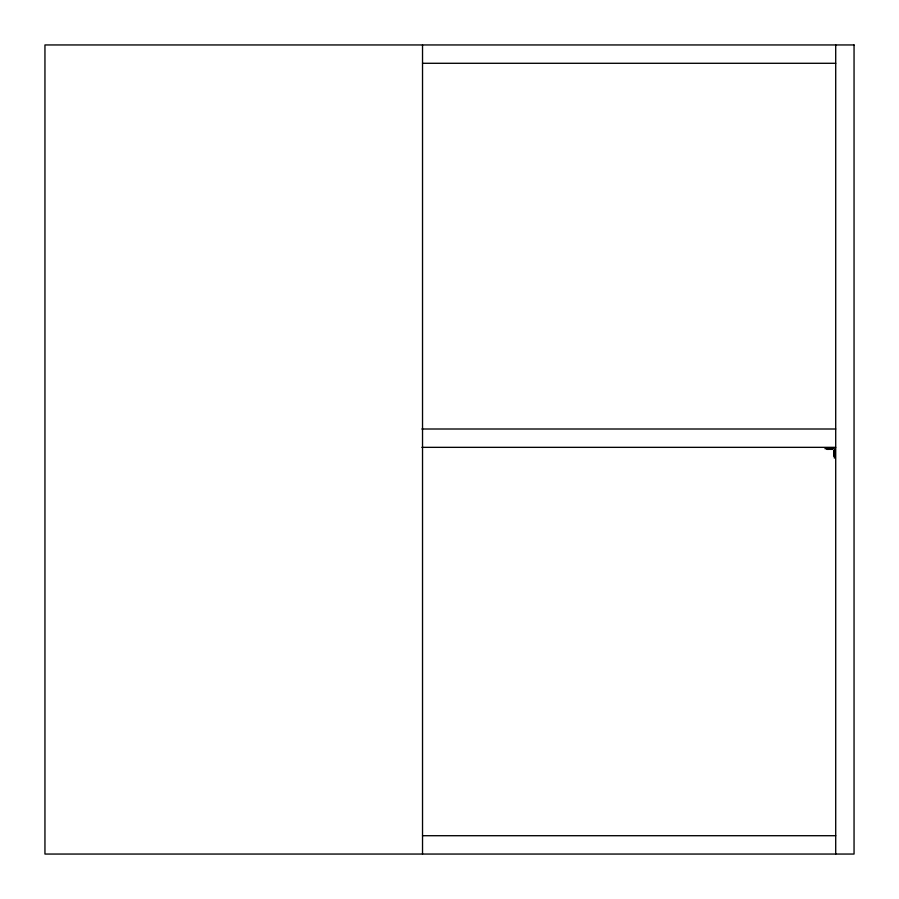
<?xml version="1.0" encoding="UTF-8"?>
<svg xmlns="http://www.w3.org/2000/svg" width="899" height="899" viewBox="0 0 899 899"><rect width="100%" height="100%" fill="white"/><g stroke="black" fill="none" stroke-linecap="round" stroke-linejoin="round"><path stroke-width="1.35" d="M422.53 63.29L835.71 63.29M421.889 429.003L835.71 429.003M421.889 447.342L835.71 447.342M824.922 448.691L834.362 448.691L834.362 458.13M826.945 449.365L829.305 449.365L829.305 448.691M832.339 449.365L829.979 449.365L829.979 448.691M834.362 453.074L833.688 453.074L833.688 450.714M834.362 453.748L833.688 453.748L833.688 456.108M422.53 835.71L835.71 835.71M835.71 44.95L835.71 854.05M422.53 44.95L422.53 854.05M854.05 44.95L44.95 44.95L44.95 854.05L854.05 854.05L854.05 44.95"/></g></svg>
